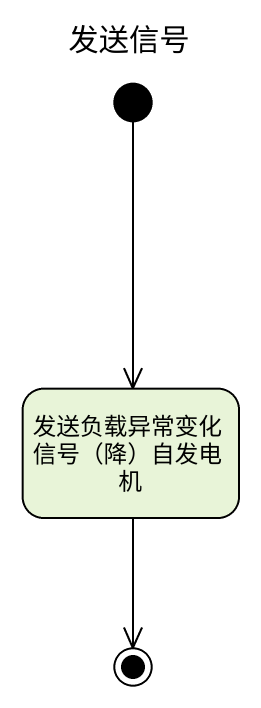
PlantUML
@startuml
title 发送信号
hide empty description
state "发送负载异常变化信号（降）自发电机" as 发送负载异常变化信号_降_自发电机
[*] --> 发送负载异常变化信号_降_自发电机
发送负载异常变化信号_降_自发电机 --> [*]
@enduml
